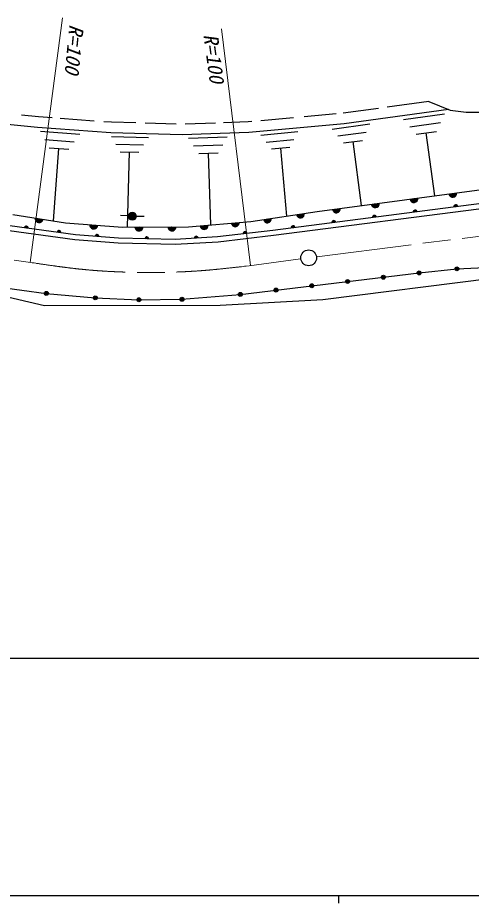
# Model space of a CAD drawing. Units: millimetres, scale not verified. Extents: x 40000 to 680000, y 20000 to 380000.
# Drawn here: x 227538 to 284769, y 204000 to 315743 of the extents above; entities that cross this region are included whole.
import ezdxf
from ezdxf.enums import TextEntityAlignment as Align

# ---------------------------------------------------------------- set-up
doc = ezdxf.new("R2010")
doc.units = ezdxf.units.MM
doc.header["$LTSCALE"] = 1000
doc.linetypes.add('CHAIN', pattern=[18.5, 12, -1.5, 3.5, -1.5])
for name, color, linetype, lineweight in [('M-BGD', 7, 'Continuous', 25), ('M-BMK', 2, 'CHAIN', 13), ('M-BMK-SRVR', 3, 'Continuous', 25), ('M-STR-HTXT', 7, 'Continuous', 13), ('M-STR-STR3', 7, 'Continuous', 25), ('M-TTL-BAND', 7, 'Continuous', 25)]:
    doc.layers.add(name, color=color, linetype=linetype, lineweight=lineweight)
doc.styles.add('ＭＳ ゴシック', font='')
doc.styles.get('ＭＳ ゴシック').set_extended_font_data('MS Gothic')

msp = doc.modelspace()

# ---------------------------------------------------------------- linework, layer by layer
at = {"layer": 'M-BGD'}
for p, q in [((279413, 305162), (274140, 304448)), ((279413, 305162), (282124, 304091)), ((273078, 304304), (268589, 303697)), ((268736, 302405), (281887, 304185)), ((282124, 304091), (284103, 303823)), ((219252, 302985), (230055, 301940)), ((230166, 303235), (228023, 303443)), ((231902, 303104), (230166, 303235)), ((237196, 302705), (232914, 303028)), ((262357, 303125), (258228, 302746)), ((267699, 303615), (263668, 303245)), ((276235, 302919), (281375, 303619)), ((284103, 303823), (287134, 303844)), ((230055, 301940), (239289, 301243)), ((239355, 302542), (238389, 302615)), ((242453, 302462), (239355, 302542)), ((247552, 302330), (243623, 302432)), ((252500, 302457), (248653, 302324)), ((256631, 302599), (253521, 302492)), ((257093, 302641), (256631, 302599)), ((256713, 301301), (268736, 302405)), ((267195, 301699), (271975, 302339)), ((277025, 301979), (280875, 302509)), ((230425, 301409), (235355, 301039)), ((239289, 301243), (248292, 301011)), ((239355, 300739), (244035, 300619)), ((248292, 301011), (256713, 301301)), ((249085, 300539), (253985, 300709)), ((258215, 300939), (262875, 301369)), ((267925, 300829), (271515, 301309)), ((277805, 301039), (280375, 301389)), ((280149, 293276), (279095, 301219)), ((230965, 300379), (234665, 300099)), ((239915, 299789), (243425, 299699)), ((249735, 299579), (253405, 299709)), ((258885, 300059), (262385, 300389)), ((268655, 299949), (271045, 300269)), ((270923, 292042), (269855, 300109)), ((231505, 299339), (233975, 299159)), ((232034, 290099), (232745, 299249)), ((240475, 298829), (242815, 298769)), ((241409, 289329), (241645, 298799)), ((250375, 298619), (252825, 298699)), ((251913, 289604), (251605, 298659)), ((259555, 299179), (261885, 299399)), ((261493, 290721), (260725, 299289)), ((265305, 291290), (309344, 297181)), ((300778, 294187), (259730, 288899)), ((259803, 288304), (300847, 293591)), ((226939, 290916), (233547, 289857)), ((241502, 290728), (240504, 290803)), ((242500, 290690), (243500, 290690)), ((256953, 290044), (265305, 291290)), ((234819, 288351), (226554, 289487)), ((233547, 289857), (240746, 289327)), ((249099, 289358), (256953, 290044)), ((226479, 288891), (234754, 287754)), ((240263, 287920), (234819, 288351)), ((240746, 289327), (249099, 289358)), ((259730, 288899), (252758, 288077)), ((252810, 287479), (259803, 288304)), ((234754, 287754), (240233, 287321)), ((240233, 287321), (247402, 287163)), ((247392, 287763), (240263, 287920)), ((252758, 288077), (247392, 287763)), ((247402, 287163), (252810, 287479)), ((278186, 283545), (282952, 284057)), ((282952, 284057), (288313, 284308)), ((213560, 283380), (230925, 279447)), ((213560, 283380), (231146, 280952)), ((255619, 280829), (278186, 283545)), ((266019, 280193), (289233, 283138)), ((231146, 280952), (237326, 280396)), ((248265, 280211), (255619, 280829)), ((230925, 279447), (253070, 279467)), ((237326, 280396), (242826, 280149)), ((242826, 280149), (248265, 280211)), ((253070, 279467), (266019, 280193))]:
    msp.add_line(p, q, dxfattribs=at)
for centre, radius in [((242000, 290690), 500), ((242000, 290690), 500), ((242000, 290690), 450), ((242000, 290690), 400), ((242000, 290690), 350), ((242000, 290690), 300), ((242000, 290690), 250), ((242000, 290690), 200), ((242000, 290690), 150), ((242000, 290690), 100), ((242000, 290690), 50), ((282952, 284057), 250), ((282952, 284057), 200), ((282952, 284057), 150), ((282952, 284057), 100), ((282952, 284057), 50), ((273672, 283001), 250), ((273672, 283001), 200), ((273672, 283001), 150), ((273672, 283001), 100), ((273672, 283001), 50), ((278186, 283545), 250), ((278186, 283545), 200), ((278186, 283545), 150), ((278186, 283545), 100), ((278186, 283545), 50), ((260133, 281372), 250), ((264646, 281915), 250), ((264646, 281915), 200), ((264646, 281915), 150), ((264646, 281915), 100), ((264646, 281915), 50), ((269159, 282458), 250), ((269159, 282458), 200), ((269159, 282458), 150), ((269159, 282458), 100), ((269159, 282458), 50), ((231146, 280952), 250), ((231146, 280952), 200), ((231146, 280952), 150), ((231146, 280952), 100), ((231146, 280952), 50), ((237326, 280396), 250), ((237326, 280396), 200), ((237326, 280396), 150), ((237326, 280396), 100), ((255619, 280829), 250), ((255619, 280829), 200), ((255619, 280829), 150), ((255619, 280829), 100), ((255619, 280829), 50), ((260133, 281372), 200), ((260133, 281372), 150), ((260133, 281372), 100), ((260133, 281372), 50), ((237326, 280396), 50), ((242826, 280149), 250), ((242826, 280149), 200), ((242826, 280149), 150), ((242826, 280149), 100), ((242826, 280149), 50), ((248265, 280211), 250), ((248265, 280211), 200), ((248265, 280211), 150), ((248265, 280211), 100), ((248265, 280211), 50)]:
    msp.add_circle(centre, radius, dxfattribs=at)
for centre, radius, start, end in [((277538, 292926), 500, 187.61855, 7.61855), ((277538, 292926), 500, 187.61855, 7.61855), ((277538, 292926), 450, 187.61855, 7.61855), ((277538, 292926), 400, 187.61855, 7.61855), ((277538, 292926), 350, 187.61855, 7.61855), ((277538, 292926), 300, 187.61855, 7.61855), ((277538, 292926), 250, 187.61855, 7.61855), ((277538, 292926), 200, 187.61855, 7.61855), ((277538, 292926), 150, 187.61855, 7.61855), ((277538, 292926), 100, 187.61855, 7.61855), ((277538, 292926), 50, 187.61855, 7.61855), ((282432, 293581), 500, 187.61855, 7.61855), ((282432, 293581), 500, 187.61855, 7.61855), ((282432, 293581), 450, 187.61855, 7.61855), ((282432, 293581), 400, 187.61855, 7.61855), ((282432, 293581), 350, 187.61855, 7.61855), ((282432, 293581), 300, 187.61855, 7.61855), ((282432, 293581), 250, 187.61855, 7.61855), ((282432, 293581), 200, 187.61855, 7.61855), ((282432, 293581), 150, 187.61855, 7.61855), ((282432, 293581), 100, 187.61855, 7.61855), ((282432, 293581), 50, 187.61855, 7.61855), ((267752, 291617), 500, 187.61855, 7.61855), ((267752, 291617), 500, 187.61855, 7.61855), ((267752, 291617), 450, 187.61855, 7.61855), ((267752, 291617), 400, 187.61855, 7.61855), ((267752, 291617), 350, 187.61855, 7.61855), ((267752, 291617), 300, 187.61855, 7.61855), ((267752, 291617), 250, 187.61855, 7.61855), ((272645, 292272), 500, 187.61855, 7.61855), ((272645, 292272), 500, 187.61855, 7.61855), ((272645, 292272), 450, 187.61855, 7.61855), ((272645, 292272), 400, 187.61855, 7.61855), ((272645, 292272), 350, 187.61855, 7.61855), ((272645, 292272), 300, 187.61855, 7.61855), ((272645, 292272), 250, 187.61855, 7.61855), ((272645, 292272), 200, 187.61855, 7.61855), ((272645, 292272), 150, 187.61855, 7.61855), ((272645, 292272), 100, 187.61855, 7.61855), ((272645, 292272), 50, 187.61855, 7.61855), ((282819, 291874), 250, 7.34024, 187.34024), ((282819, 291874), 200, 7.34024, 187.34024), ((282819, 291874), 150, 7.34024, 187.34024), ((282819, 291874), 100, 7.34024, 187.34024), ((282819, 291874), 50, 7.34024, 187.34024), ((263217, 290979), 500, 188.48894, 8.48894), ((263217, 290979), 500, 188.48894, 8.48894), ((263217, 290979), 450, 188.48894, 8.48894), ((263217, 290979), 400, 188.48894, 8.48894), ((263217, 290979), 350, 188.48894, 8.48894), ((263217, 290979), 300, 188.48894, 8.48894), ((263217, 290979), 250, 188.48894, 8.48894), ((263217, 290979), 200, 188.48894, 8.48894), ((263217, 290979), 150, 188.48894, 8.48894), ((263217, 290979), 100, 188.48894, 8.48894), ((263217, 290979), 50, 188.48894, 8.48894), ((267752, 291617), 200, 187.61855, 7.61855), ((267752, 291617), 150, 187.61855, 7.61855), ((267752, 291617), 100, 187.61855, 7.61855), ((267752, 291617), 50, 187.61855, 7.61855), ((272557, 290552), 250, 7.34024, 187.34024), ((272557, 290552), 200, 7.34024, 187.34024), ((272557, 290552), 150, 7.34024, 187.34024), ((272557, 290552), 100, 7.34024, 187.34024), ((272557, 290552), 50, 7.34024, 187.34024), ((277688, 291213), 250, 7.34024, 187.34024), ((277688, 291213), 200, 7.34024, 187.34024), ((277688, 291213), 150, 7.34024, 187.34024), ((277688, 291213), 100, 7.34024, 187.34024), ((277688, 291213), 50, 7.34024, 187.34024), ((228620, 289203), 250, 352.17425, 172.17425), ((230243, 290386), 500, 170.88864, 350.88864), ((230243, 290386), 500, 170.88864, 350.88864), ((230243, 290386), 450, 170.88864, 350.88864), ((230243, 290386), 400, 170.88864, 350.88864), ((230243, 290386), 350, 170.88864, 350.88864), ((230243, 290386), 300, 170.88864, 350.88864), ((230243, 290386), 250, 170.88864, 350.88864), ((230243, 290386), 200, 170.88864, 350.88864), ((230243, 290386), 150, 170.88864, 350.88864), ((230243, 290386), 100, 170.88864, 350.88864), ((230243, 290386), 50, 170.88864, 350.88864), ((237146, 289592), 500, 175.79102, 355.79102), ((237146, 289592), 500, 175.79102, 355.79102), ((237146, 289592), 450, 175.79102, 355.79102), ((237146, 289592), 400, 175.79102, 355.79102), ((237146, 289592), 350, 175.79102, 355.79102), ((237146, 289592), 300, 175.79102, 355.79102), ((237146, 289592), 250, 175.79102, 355.79102), ((237146, 289592), 200, 175.79102, 355.79102), ((237146, 289592), 150, 175.79102, 355.79102), ((237146, 289592), 100, 175.79102, 355.79102), ((237146, 289592), 50, 175.79102, 355.79102), ((251062, 289529), 500, 184.98936, 4.98936), ((251062, 289529), 500, 184.98936, 4.98936), ((251062, 289529), 450, 184.98936, 4.98936), ((251062, 289529), 400, 184.98936, 4.98936), ((251062, 289529), 350, 184.98936, 4.98936), ((251062, 289529), 300, 184.98936, 4.98936), ((251062, 289529), 250, 184.98936, 4.98936), ((251062, 289529), 200, 184.98936, 4.98936), ((251062, 289529), 150, 184.98936, 4.98936), ((251062, 289529), 100, 184.98936, 4.98936), ((251062, 289529), 50, 184.98936, 4.98936), ((254989, 289872), 500, 184.98936, 4.98936), ((254989, 289872), 500, 184.98936, 4.98936), ((254989, 289872), 450, 184.98936, 4.98936), ((254989, 289872), 400, 184.98936, 4.98936), ((254989, 289872), 350, 184.98936, 4.98936), ((254989, 289872), 300, 184.98936, 4.98936), ((254989, 289872), 250, 184.98936, 4.98936), ((254989, 289872), 200, 184.98936, 4.98936), ((254989, 289872), 150, 184.98936, 4.98936), ((254989, 289872), 100, 184.98936, 4.98936), ((254989, 289872), 50, 184.98936, 4.98936), ((259041, 290355), 500, 188.48894, 8.48894), ((259041, 290355), 500, 188.48894, 8.48894), ((259041, 290355), 450, 188.48894, 8.48894), ((259041, 290355), 400, 188.48894, 8.48894), ((259041, 290355), 350, 188.48894, 8.48894), ((259041, 290355), 300, 188.48894, 8.48894), ((259041, 290355), 250, 188.48894, 8.48894), ((259041, 290355), 200, 188.48894, 8.48894), ((259041, 290355), 150, 188.48894, 8.48894), ((259041, 290355), 100, 188.48894, 8.48894), ((259041, 290355), 50, 188.48894, 8.48894), ((262295, 289230), 250, 7.34024, 187.34024), ((262295, 289230), 200, 7.34024, 187.34024), ((267426, 289891), 250, 7.34024, 187.34024), ((267426, 289891), 200, 7.34024, 187.34024), ((267426, 289891), 150, 7.34024, 187.34024), ((267426, 289891), 100, 7.34024, 187.34024), ((267426, 289891), 50, 7.34024, 187.34024), ((228620, 289203), 200, 352.17425, 172.17425), ((228620, 289203), 150, 352.17425, 172.17425), ((228620, 289203), 100, 352.17425, 172.17425), ((228620, 289203), 50, 352.17425, 172.17425), ((232752, 288635), 250, 352.17425, 172.17425), ((232752, 288635), 200, 352.17425, 172.17425), ((232752, 288635), 150, 352.17425, 172.17425), ((232752, 288635), 100, 352.17425, 172.17425), ((232752, 288635), 50, 352.17425, 172.17425), ((237541, 288135), 250, 355.47523, 175.47523), ((237541, 288135), 200, 355.47523, 175.47523), ((242834, 289335), 500, 180.21379, 0.21379), ((242834, 289335), 500, 180.21379, 0.21379), ((242834, 289335), 450, 180.21379, 0.21379), ((242834, 289335), 400, 180.21379, 0.21379), ((242834, 289335), 350, 180.21379, 0.21379), ((242834, 289335), 300, 180.21379, 0.21379), ((242834, 289335), 250, 180.21379, 0.21379), ((242834, 289335), 200, 180.21379, 0.21379), ((242834, 289335), 150, 180.21379, 0.21379), ((242834, 289335), 100, 180.21379, 0.21379), ((242834, 289335), 50, 180.21379, 0.21379), ((247011, 289350), 500, 180.21379, 0.21379), ((247011, 289350), 500, 180.21379, 0.21379), ((247011, 289350), 450, 180.21379, 0.21379), ((247011, 289350), 400, 180.21379, 0.21379), ((247011, 289350), 350, 180.21379, 0.21379), ((247011, 289350), 300, 180.21379, 0.21379), ((247011, 289350), 250, 180.21379, 0.21379), ((247011, 289350), 200, 180.21379, 0.21379), ((247011, 289350), 150, 180.21379, 0.21379), ((247011, 289350), 100, 180.21379, 0.21379), ((247011, 289350), 50, 180.21379, 0.21379), ((256244, 288488), 250, 6.72851, 186.72851), ((256244, 288488), 200, 6.72851, 186.72851), ((256244, 288488), 150, 6.72851, 186.72851), ((256244, 288488), 100, 6.72851, 186.72851), ((256244, 288488), 50, 6.72851, 186.72851), ((262295, 289230), 150, 7.34024, 187.34024), ((262295, 289230), 100, 7.34024, 187.34024), ((262295, 289230), 50, 7.34024, 187.34024), ((237541, 288135), 150, 355.47523, 175.47523), ((237541, 288135), 100, 355.47523, 175.47523), ((237541, 288135), 50, 355.47523, 175.47523), ((243827, 287842), 250, 358.74095, 178.74095), ((243827, 287842), 200, 358.74095, 178.74095), ((243827, 287842), 150, 358.74095, 178.74095), ((243827, 287842), 100, 358.74095, 178.74095), ((243827, 287842), 50, 358.74095, 178.74095), ((250075, 287920), 250, 3.34194, 183.34194), ((250075, 287920), 200, 3.34194, 183.34194), ((250075, 287920), 150, 3.34194, 183.34194), ((250075, 287920), 100, 3.34194, 183.34194), ((250075, 287920), 50, 3.34194, 183.34194)]:
    msp.add_arc(centre, radius, start, end, dxfattribs=at)
at = {"layer": 'M-BMK'}
for p, q in [((265276, 285586), (307894, 290957)), ((213690, 286913), (229164, 284859)), ((256753, 284442), (263226, 285312))]:
    msp.add_line(p, q, dxfattribs=at)
msp.add_open_spline([(229164, 284859), (231487, 284513), (233809, 284167), (236145, 283946), (238445, 283729), (240757, 283632), (243070, 283606), (245533, 283578), (247996, 283629), (250450, 283805), (252556, 283956), (254654, 284199), (256753, 284442)], degree=3, knots=[0, 0, 0, 0, 1, 1, 1, 2, 2, 2, 3, 3, 3, 4, 4, 4, 4], dxfattribs=at)
at = {"layer": 'M-BMK-SRVR'}
msp.add_circle((264249, 285436), 1000, dxfattribs=at)
at = {"layer": 'M-STR-HTXT'}
for p, q in [((229114, 284865), (233199, 315743)), ((256926, 284465), (253250, 314321))]:
    msp.add_line(p, q, dxfattribs=at)
at = {"layer": 'M-STR-STR3'}
msp.add_line((224886, 234920), (480903, 234920), dxfattribs=at)
at = {"layer": 'M-TTL-BAND'}
for p, q in [((40000, 205000), (579000, 205000)), ((268000, 205000), (268000, 204000))]:
    msp.add_line(p, q, dxfattribs=at)

# ---------------------------------------------------------------- texts
at = {"layer": 'M-STR-HTXT', "style": 'ＭＳ ゴシック', "oblique": 15}
for rotation, p in [(264.401, (233523, 314997)), (277.684, (250415, 313518))]:
    msp.add_text('R=100', height=1833, rotation=rotation, dxfattribs=at).set_placement(p, align=Align.BOTTOM_LEFT)

doc.saveas('drawing.dxf')
